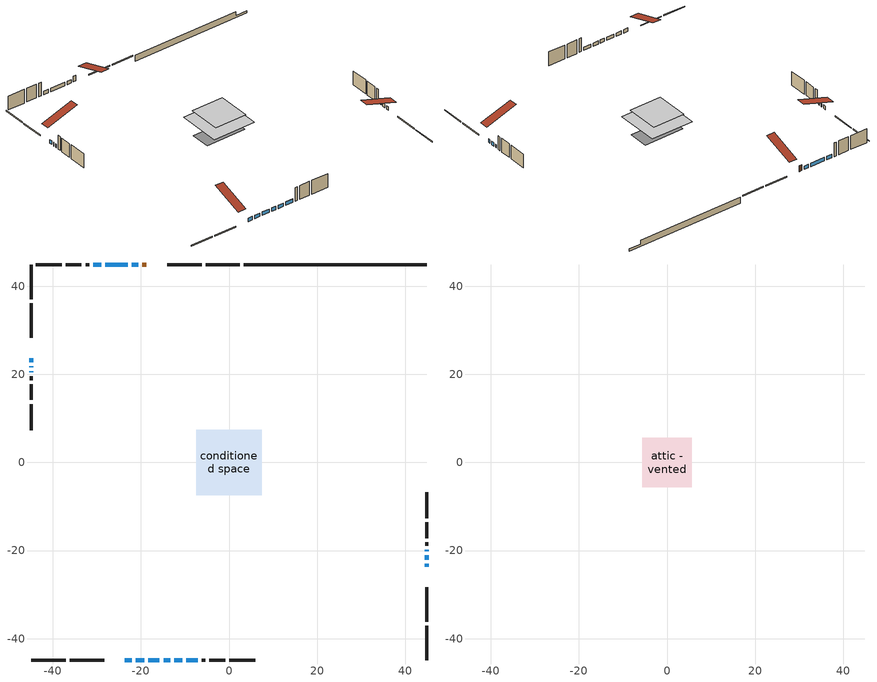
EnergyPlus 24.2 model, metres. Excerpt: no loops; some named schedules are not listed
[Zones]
conditioned space
 floor outside (Floor1 construction): -2.89,-2.89 -2.89,2.89 2.89,2.89 2.89,-2.89 z1.52
 floor adiabatic (AdiabaticFloorConstruction): -7.44,-7.44 -7.44,7.44 7.44,7.44 7.44,-7.44 z3.96
 floor foundation (Slab1 construction): -7.01,-3.35 -7.01,3.35 7.01,3.35 7.01,-3.35 z-0.61
 wall outside (RimJoist1 construction): 2.46,44.85 -5.31,44.85 / -44.85,-44.85 -37.07,-44.85 / -44.85,44.85 -44.85,37.07 / 44.85,-44.85 44.85,-37.07 z1.52:1.82
 wall outside (RimJoist2 construction): -6.24,44.85 -14.01,44.85 / -36.14,-44.85 -28.37,-44.85 / -44.85,36.14 -44.85,28.37 / 44.85,-36.14 44.85,-28.37 z1.52:1.82
 wall outside (AdiabaticWallConstruction 1): -18.76,44.85 -19.69,44.85 z1.52:3.55
 wall outside (AdiabaticWallConstruction): -20.62,44.85 -22.11,44.85 / -44.85,23.62 -44.85,22.77 / 44.85,-23.62 44.85,-22.98 / -23.04,44.85 -28.11,44.85 / -23.62,-44.85 -22.09,-44.85 / -44.85,21.84 -44.85,21.63 / -21.17,-44.85 -19.26,-44.85 / -18.33,-44.85 -15.79,-44.85 / -44.85,20.7 -44.85,20.46 / 44.85,-22.05 44.85,-21.1 / 44.85,-20.17 44.85,-19.85 / -29.04,44.85 -30.79,44.85 / -14.86,-44.85 -13.38,-44.85 / -12.46,-44.85 -10.6,-44.85 / -9.67,-44.85 -7.13,-44.85 z1.52:2.74
 wall outside (Wall1 construction): -31.72,44.85 -32.56,44.85 / -6.2,-44.85 -5.36,-44.85 / -44.85,19.53 -44.85,18.69 / 44.85,-18.92 44.85,-18.08 z1.52:6.4
 wall outside (Wall2 construction): -33.49,44.85 -37.04,44.85 / -4.43,-44.85 -0.88,-44.85 / -44.85,17.76 -44.85,14.21 / 44.85,-17.15 44.85,-13.6 z1.52:6.4
 wall outside (Wall3 construction): -37.97,44.85 -43.92,44.85 / 0.05,-44.85 6,-44.85 / -44.85,13.28 -44.85,7.33 / 44.85,-12.67 44.85,-6.73 z1.52:6.4
 wall foundation (FoundationWall1 construction): 3.39,44.85,-0.61 3.39,44.85,1.52 40.7,44.85,1.52 40.7,44.85,0.14 44.85,44.85,0.14 44.85,44.85,-0.61
 window (WindowConstruction 11): -20.62,44.85 -22.11,44.85 z1.52:2.74
 window (WindowConstruction 6): -44.85,23.62 -44.85,22.77 z1.52:2.74
 window (WindowConstruction 7): 44.85,-23.62 44.85,-22.98 z1.52:2.74
 window (WindowConstruction 8): -23.04,44.85 -28.11,44.85 z1.52:2.74
 window (WindowConstruction 9): -23.62,-44.85 -22.09,-44.85 z1.52:2.74
 window (WindowConstruction 10): -44.85,21.84 -44.85,21.63 z1.52:2.74
 window (WindowConstruction 12): -21.17,-44.85 -19.26,-44.85 z1.52:2.74
 window (WindowConstruction 13): -18.33,-44.85 -15.79,-44.85 z1.52:2.74
 window (WindowConstruction 14): -44.85,20.7 -44.85,20.46 z1.52:2.74
 window (WindowConstruction): 44.85,-22.05 44.85,-21.1 z1.52:2.74
 window (WindowConstruction 1): 44.85,-20.17 44.85,-19.85 z1.52:2.74
 window (WindowConstruction 2): -29.04,44.85 -30.79,44.85 z1.52:2.74
 window (WindowConstruction 3): -14.86,-44.85 -13.38,-44.85 z1.52:2.74
 window (WindowConstruction 4): -12.45,-44.85 -10.6,-44.85 z1.52:2.74
 window (WindowConstruction 5): -9.67,-44.85 -7.13,-44.85 z1.52:2.74
 door (Door): -18.76,44.85 -19.69,44.85 z1.52:3.55
 ceiling adiabatic (AdiabaticFloorConstruction): 7.44,-7.44 7.44,7.44 -7.44,7.44 -7.44,-7.44 z3.96
attic - vented
 floor to conditioned space (Floor2 construction Reversed): -5.64,-5.64 -5.64,5.64 5.64,5.64 5.64,-5.64 z6.4
 roof outside (Roof1 construction): -17.84,44.85,6.4 -17.84,33.85,10.06 -14.94,33.85,10.06 -14.94,44.85,6.4; -24.55,-44.85,6.4 -24.55,-33.85,10.06 -27.44,-33.85,10.06 -27.44,-44.85,6.4; -44.85,24.55,6.4 -33.85,24.55,10.06 -33.85,27.44,10.06 -44.85,27.44,6.4; 44.85,-24.55,6.4 33.85,-24.55,10.06 33.85,-27.44,10.06 44.85,-27.44,6.4
[Building]
Building 1: Terrain=Suburbs
[Site:Location]
Toronto City Centre_ON: Latitude {deg}=43.63; Longitude {deg}=-79.39; Time Zone {hr}=-5; Elevation {m}=77; Keep Site Location Information=Yes
[Site:GroundTemperature:Shallow]
5.01852, 3.26908, 3.12898, 3.95918, 7.29196, 10.6092, 13.4851, 15.3069, 15.4617, 13.9799, 11.1774, 7.9619
[Site:WaterMainsTemperature]
Calculation Method=Schedule; Temperature Schedule=mains temperature schedule
[Material] Roughness=Rough; Thermal Absorptance=0.9
Name | Thickness {m} | Conductivity {W/m-K} | Density {kg/m3} | Specific Heat {J/kg-K} | Solar Absorptance | Visible Absorptance
asphalt or fiberglass shingles | 0.00635 | 0.162714 | 1121.4 | 1465.45 | 0.4 | 0.4
ceiling loosefill ins | 0.169333 | 0.0480833 | 16.02 | 1046.75 | 0.7 | 0.7
ceiling stud and cavity | 0.1397 | 0.106636 | 65.682 | 1177.47 | 0.7 | 0.7
concrete 4.0 in. | 0.1016 | 1.803125 | 2242.8 | 837.4 | 0.7 | 0.7
concrete 8.0 in. | 0.2032 | 1.803125 | 2242.8 | 837.4 | 0.7 | 0.7
door material | 0.04445 | 0.053851 | 512.64 | 1214.23 | 0.7 | 0.7
exterior vertical ins | 0.0457286 | 0.029427 | 32.04 | 1214.23 | 0.7 | 0.7
floor covering | 0.0127 | 0.0433444 | 54.468 | 1339.84 | 0.6 | 0.6
floor rigid ins; rim joist rigid ins | 0.051816 | 0.029427 | 32.04 | 1214.23 | 0.7 | 0.7
floor rigid ins 1; wall rigid ins | 0.512978 | 0.029427 | 32.04 | 1214.23 | 0.7 | 0.7
floor stud and cavity | 0.1397 | 0.0891235 | 92.3553 | 1139.71 | 0.7 | 0.7
floor stud and cavity 1 | 0.1397 | 1.75129 | 37.0049 | 1207.88 | 0.7 | 0.7
furniture material conditioned space 1 | 0.1524 | 0.115458 | 640.8 | 1214.23 | 0.6 | 0.6
gypsum board | 0.0127 | 0.160291 | 801 | 837.4 | 0.6 | 0.6
gypsum board 1 | 0.0127 | 0.160291 | 801 | 837.4 | 0.7 | 0.7
osb sheathing 0.5 in. | 0.0127 | 0.115458 | 512.64 | 1214.23 | 0.7 | 0.7
osb sheathing 0.75 in. | 0.01905 | 0.115458 | 512.64 | 1214.23 | 0.7 | 0.7
osb sheathing 2.0 in. | 0.0508 | 0.115458 | 512.64 | 1214.23 | 0.7 | 0.7
rim joist stud and cavity | 0.0508 | 0.0451784 | 125.044 | 1163.47 | 0.6 | 0.6
rim joist stud and cavity 1 | 0.0508 | 0.0402607 | 125.044 | 1163.47 | 0.6 | 0.6
wall stud and cavity | 0.1397 | 0.0821308 | 139.0536 | 1170.24 | 0.7 | 0.7
wall stud and cavity 1 | 0.1397 | 0.0812893 | 139.0536 | 1170.24 | 0.7 | 0.7
wall stud and cavity 2 | 0.1397 | 0.0807926 | 139.0536 | 1170.24 | 0.7 | 0.7
wall stud and cavity 3 | 0.0889 | 0.380278 | 52.3479 | 1209.89 | 0.7 | 0.7
wall stud and cavity 4 | 0.0889 | 0.391764 | 83.0341 | 1211.67 | 0.7 | 0.7
wood siding | 0.0254 | 0.102417 | 544.68 | 1172.36 | 0.4 | 0.4
wood siding 1; wood siding 2; wood siding 3 | 0.0254 | 0.102417 | 544.68 | 1172.36 | 0.7 | 0.7
[WindowMaterial:SimpleGlazingSystem]
Name | U-Factor {W/m2-K} | Solar Heat Gain Coefficient
WindowMaterial | 2.43132 | 0.48
WindowMaterial 1 | 2.54318 | 0.43
WindowMaterial 10 | 6.71083 | 0.75
WindowMaterial 11 | 2.29164 | 0.54
WindowMaterial 12 | 2.73055 | 0.34
WindowMaterial 2 | 2.191708 | 0.59
WindowMaterial 3 | 2.231454 | 0.57
WindowMaterial 4 | 2.1883 | 0.59
WindowMaterial 5 | 2.21896 | 0.58
WindowMaterial 6 | 2.50173 | 0.45
WindowMaterial 7 | 2.06622 | 0.64
WindowMaterial 8 | 2.333658 | 0.53
WindowMaterial 9 | 2.626075 | 0.39
[Construction]
AdiabaticFloorConstruction: floor stud and cavity 1, floor rigid ins 1, osb sheathing 0.75 in., floor covering
AdiabaticWallConstruction: wood siding 2, wall rigid ins, wall stud and cavity 3, gypsum board
AdiabaticWallConstruction 1: wood siding 3, wall rigid ins, wall stud and cavity 3, gypsum board
Door: door material
Floor1 construction: floor stud and cavity, floor rigid ins, osb sheathing 0.75 in., floor covering
Floor2 construction Reversed: gypsum board, ceiling stud and cavity, ceiling loosefill ins
FoundationWall1 construction: concrete 8.0 in., gypsum board 1
furniture construction conditioned space 1: furniture material conditioned space 1
PartitionWallConstruction: gypsum board, wall stud and cavity 4, gypsum board
RimJoist1 construction: wood siding 1, osb sheathing 2.0 in., rim joist stud and cavity
RimJoist2 construction: wood siding 1, rim joist rigid ins, osb sheathing 2.0 in., rim joist stud and cavity 1
Roof1 construction: asphalt or fiberglass shingles
Slab1 construction: concrete 4.0 in.
Wall1 construction: wood siding, osb sheathing 0.5 in., wall stud and cavity, gypsum board
Wall2 construction: wood siding, osb sheathing 0.5 in., wall stud and cavity 1, gypsum board
Wall3 construction: wood siding, osb sheathing 0.5 in., wall stud and cavity 2, gypsum board
WindowConstruction: WindowMaterial
WindowConstruction 1; WindowConstruction 7: WindowMaterial 1
WindowConstruction 10: WindowMaterial 9
WindowConstruction 11: WindowMaterial 10
WindowConstruction 12: WindowMaterial 11
WindowConstruction 13; WindowConstruction 5: WindowMaterial 5
WindowConstruction 14: WindowMaterial 12
WindowConstruction 2: WindowMaterial 2
WindowConstruction 3: WindowMaterial 3
WindowConstruction 4: WindowMaterial 4
WindowConstruction 6: WindowMaterial 6
WindowConstruction 8: WindowMaterial 7
WindowConstruction 9: WindowMaterial 8
[Zone] Multiplier=1; Part of Total Floor Area=Yes
Name | Volume {m3}
attic - vented | 75.842
conditioned space | 786.5
[Space]
Name | Zone | Volume {m3}
attic - vented 1 | attic - vented | 75.842
conditioned space 1 | conditioned space | 786.5
[ZoneInfiltration:EffectiveLeakageArea]
infil attic - vented 1: Zone or Space=attic - vented 1; Schedule=Always On Discrete; Effective Air Leakage Area {cm2}=5366.74; Stack Coefficient=0.000254888; Wind Coefficient=1.07869e-05
[ZoneMixing]
whole house fan mix: Zone or Space=attic - vented; Schedule=Always On Continuous; Design Flow Rate Calculation Method=Flow/Zone; Design Flow Rate {m3/s}=0; Source Zone or Space=conditioned space
[SurfaceProperty:ExposedFoundationPerimeter]
Slab1: Exposed Perimeter Calculation Method=TotalExposedPerimeter; Total Exposed Perimeter {m}=41.452
[InternalMass] Zone or ZoneList=conditioned space; Space or SpaceList=conditioned space 1
Name | Construction | Surface Area {m2}
furniture mass conditioned space 1 | furniture construction conditioned space 1 | 139.584
partition wall mass | PartitionWallConstruction | 348.96
[Lights]
interior lighting: Zone or ZoneList or Space or SpaceList=conditioned space 1; Schedule=interior lighting schedule; Design Level Calculation Method=LightingLevel; Lighting Level {W}=343.2; Return Air Fraction=0; Fraction Radiant=0.6; Fraction Visible=0.2; Fraction Replaceable=1
[People]
occupants: Zone or ZoneList or Space or SpaceList=conditioned space 1; Number of People Schedule=occupants schedule; Number of People Calculation Method=People; Number of People=3; Fraction Radiant=0.314171; Sensible Heat Fraction=0.56303; Activity Level Schedule=occupants activity schedule; Carbon Dioxide Generation Rate {m3/s-W}=0; Enable ASHRAE 55 Comfort Warnings=No; Mean Radiant Temperature Calculation Type=EnclosureAveraged
[ElectricEquipment] Zone or ZoneList or Space or SpaceList=conditioned space 1; Design Level Calculation Method=EquipmentLevel
Name | Schedule | Design Level {W} | Fraction Latent | Fraction Radiant | Fraction Lost
clothes dryer | clothes dryer schedule | 140.772 | 0.015 | 0.081 | 0.85
clothes washer | clothes washer schedule | 32.1985 | 0.03 | 0.162 | 0.7
cooking range | cooking range schedule | 215.147 | 0.08 | 0.432 | 0.2
dishwasher | dishwasher schedule | 66.8632 | 0.3 | 0.18 | 0.4
fridge | fridge schedule | 72.9452 | 0 | 0.6 | 0
mech vent bath fan 0 | mech vent bath fan 0 schedule | 50.2 | 0 | 0 | 1
mech vent bath fan 1 | mech vent bath fan 1 schedule | 50.2 | 0 | 0 | 1
mech vent house fan | mech vent house fan schedule | 0 | 0 | 0 | 1
mech vent house fan cfis | mech vent house fan cfis schedule | 0 | 0 | 0 | 0
mech vent range fan 0 | mech vent range fan 0 schedule | 57 | 0 | 0 | 1
misc plug loads | misc plug loads schedule | 494.7 | 0.045 | 0.513 | 0.1
whole house fan | Always On Discrete | 0 | 0 | 0 | 1
[OtherEquipment] Zone or ZoneList or Space or SpaceList=conditioned space 1; Design Level Calculation Method=EquipmentLevel
Name | Fuel Type | Schedule | Design Level {W} | Fraction Latent | Fraction Radiant | Fraction Lost
clothes dryer 1 | Electricity | clothes dryer schedule | 0 | 0.015 | 0.081 | 0.85
cooking range 1 | Electricity | cooking range schedule | 0 | 0.08 | 0.432 | 0.2
general water use latent | None | general water use schedule | 62.594 | 1 | 0 | 0
general water use sensible | None | general water use schedule | -61.6891 | 0 | 0.6 | 0
mech vent house fan latent load | None | Always On Discrete | 0 | 1 | 0 | 0
mech vent house fan sensible load | None | Always On Discrete | 0 | 0 | 0 | 0
water heater energy adjustment1 | NaturalGas | Always On Discrete | 0.01 | 0 | 0 | 1
[ZoneInfiltration:DesignFlowRate] Zone or ZoneList or Space or SpaceList=conditioned space 1; Schedule=Always On Discrete; Design Flow Rate Calculation Method=Flow/Zone; Design Flow Rate {m3/s}=0
infil flow; natural vent flow; whole house fan flow
[AvailabilityManager:Scheduled]
central ac and furnace airloop Availability Manager: Schedule=Always On Discrete
[Foundation:Kiva]
Foundation Kiva 1: Initial Indoor Air Temperature {C}=18; Wall Height Above Grade {m}=1.52001; Wall Depth Below Slab {m}=0.2032; Custom Block Material Name 1=exterior vertical ins; Custom Block Depth 1 {m}=2.13; Custom Block X Position 1 {m}=0.2159; Custom Block Z Position 1 {m}=0
[Foundation:Kiva:Settings]
Soil Conductivity {W/m-K}=0.849921; Soil Density {kg/m3}=1842.3; Soil Specific Heat {J/kg-K}=418.7; Ground Solar Absorptivity=0.9; Ground Thermal Absorptivity=0.9; Ground Surface Roughness {m}=0.03; Far-Field Width {m}=40; Deep-Ground Boundary Condition=ZeroFlux; Deep-Ground Depth {m}=40; Minimum Cell Dimension {m}=0.2; Maximum Cell Growth Coefficient=3; Simulation Timestep=Timestep
[Exterior:Lights]
exterior lighting: Schedule=exterior lighting schedule; Design Level {W}=75.6
[EnergyManagementSystem:GlobalVariable]
central_ac_and_furnace_airloop_Fan_RTF
infil_program_Qfan
infil_program_Qinf
natural_vent_program_Qnv
natural_vent_program_Qwhf
[EnergyManagementSystem:Sensor]
Name | Output:Variable or Output:Meter Index Key | Output:Variable or Output:Meter
airflow_gain | infil flow | Infiltration Sensible Heat Gain Energy
airflow_gain_1 | natural vent flow | Infiltration Sensible Heat Gain Energy
airflow_gain_2 | whole house fan flow | Infiltration Sensible Heat Gain Energy
airflow_loss | infil flow | Infiltration Sensible Heat Loss Energy
airflow_loss_1 | natural vent flow | Infiltration Sensible Heat Loss Energy
airflow_loss_2 | whole house fan flow | Infiltration Sensible Heat Loss Energy
clg_load_cond |  | Cooling:EnergyTransfer:Zone:CONDITIONED SPACE
clg_sp_s; clg_sp_s_1 | cooling setpoint | Schedule Value
clothes_dryer_exhaust_0_sch_s | clothes dryer exhaust 0 schedule | Schedule Value
cool_season | cooling season schedule | Schedule Value
htg_load_cond |  | Heating:EnergyTransfer:Zone:CONDITIONED SPACE
htg_sp_s; htg_sp_s_1 | heating setpoint | Schedule Value
ig_ee_conv | clothes dryer | Electric Equipment Convective Heating Energy
ig_ee_conv_2 | cooking range | Electric Equipment Convective Heating Energy
ig_ee_conv_4 | fridge | Electric Equipment Convective Heating Energy
ig_ee_conv_5 | misc plug loads | Electric Equipment Convective Heating Energy
ig_ee_conv_6 | whole house fan | Electric Equipment Convective Heating Energy
ig_ee_rad | clothes dryer | Electric Equipment Radiant Heating Energy
ig_ee_rad_2 | cooking range | Electric Equipment Radiant Heating Energy
ig_ee_rad_4 | fridge | Electric Equipment Radiant Heating Energy
ig_ee_rad_5 | misc plug loads | Electric Equipment Radiant Heating Energy
ig_ee_rad_6 | whole house fan | Electric Equipment Radiant Heating Energy
ig_lgt_conv | interior lighting | Lights Convective Heating Energy
ig_lgt_rad | interior lighting | Lights Radiant Heating Energy
ig_lgt_vis | interior lighting | Lights Visible Radiation Heating Energy
ig_oe_conv | clothes dryer 1 | Other Equipment Convective Heating Energy
ig_oe_conv_1 | cooking range 1 | Other Equipment Convective Heating Energy
ig_oe_conv_2 | general water use latent | Other Equipment Convective Heating Energy
ig_oe_conv_3 | general water use sensible | Other Equipment Convective Heating Energy
ig_oe_conv_4 | water heater energy adjustment1 | Other Equipment Convective Heating Energy
ig_oe_rad | clothes dryer 1 | Other Equipment Radiant Heating Energy
ig_oe_rad_1 | cooking range 1 | Other Equipment Radiant Heating Energy
ig_oe_rad_2 | general water use latent | Other Equipment Radiant Heating Energy
ig_oe_rad_3 | general water use sensible | Other Equipment Radiant Heating Energy
ig_oe_rad_4 | water heater energy adjustment1 | Other Equipment Radiant Heating Energy
ig_ppl_conv | occupants | People Convective Heating Energy
ig_ppl_rad | occupants | People Radiant Heating Energy
im_conv | furniture mass conditioned space 1 | Surface Inside Face Convection Heat Gain Energy
im_conv_1 | partition wall mass | Surface Inside Face Convection Heat Gain Energy
im_ig | furniture mass conditioned space 1 | Surface Inside Face Internal Gains Radiation Heat Gain Energy
im_ig_1 | partition wall mass | Surface Inside Face Internal Gains Radiation Heat Gain Energy
im_lgt | furniture mass conditioned space 1 | Surface Inside Face Lights Radiation Heat Gain Energy
im_lgt_1 | partition wall mass | Surface Inside Face Lights Radiation Heat Gain Energy
im_sol | furniture mass conditioned space 1 | Surface Inside Face Solar Radiation Heat Gain Energy
im_sol_1 | partition wall mass | Surface Inside Face Solar Radiation Heat Gain Energy
im_surf | furniture mass conditioned space 1 | Surface Inside Face Net Surface Thermal Radiation Heat Gain Energy
im_surf_1 | partition wall mass | Surface Inside Face Net Surface Thermal Radiation Heat Gain Energy
mech_vent_bath_fan_0_sch_s | mech vent bath fan 0 schedule | Schedule Value
mech_vent_bath_fan_1_sch_s | mech vent bath fan 1 schedule | Schedule Value
mech_vent_range_fan_0_sch_s | mech vent range fan 0 schedule | Schedule Value
mv_conv | mech vent bath fan 0 | Electric Equipment Convective Heating Energy
mv_conv_1 | mech vent bath fan 1 | Electric Equipment Convective Heating Energy
mv_conv_2 | mech vent house fan | Electric Equipment Convective Heating Energy
mv_conv_3 | mech vent house fan cfis | Electric Equipment Convective Heating Energy
mv_conv_4 | mech vent range fan 0 | Electric Equipment Convective Heating Energy
mv_conv_5 | mech vent house fan latent load | Other Equipment Convective Heating Energy
mv_conv_6 | mech vent house fan sensible load | Other Equipment Convective Heating Energy
mv_rad | mech vent bath fan 0 | Electric Equipment Radiant Heating Energy
mv_rad_1 | mech vent bath fan 1 | Electric Equipment Radiant Heating Energy
mv_rad_2 | mech vent house fan | Electric Equipment Radiant Heating Energy
mv_rad_3 | mech vent house fan cfis | Electric Equipment Radiant Heating Energy
mv_rad_4 | mech vent range fan 0 | Electric Equipment Radiant Heating Energy
mv_rad_5 | mech vent house fan latent load | Other Equipment Radiant Heating Energy
mv_rad_6 | mech vent house fan sensible load | Other Equipment Radiant Heating Energy
natural_vent_s | natural vent schedule | Schedule Value
out_pb_s |  | Site Outdoor Air Barometric Pressure
out_wt_s |  | Site Outdoor Air Humidity Ratio
site_vw_s |  | Site Wind Speed
ss_back_out | Window1 | Surface Window Shortwave from Zone Back Out Window Heat Transfer Rate
ss_back_out_1 | Window10 | Surface Window Shortwave from Zone Back Out Window Heat Transfer Rate
ss_back_out_10 | Window5 | Surface Window Shortwave from Zone Back Out Window Heat Transfer Rate
ss_back_out_11 | Window6 | Surface Window Shortwave from Zone Back Out Window Heat Transfer Rate
ss_back_out_12 | Window7 | Surface Window Shortwave from Zone Back Out Window Heat Transfer Rate
ss_back_out_13 | Window8 | Surface Window Shortwave from Zone Back Out Window Heat Transfer Rate
ss_back_out_14 | Window9 | Surface Window Shortwave from Zone Back Out Window Heat Transfer Rate
ss_back_out_2 | Window12 | Surface Window Shortwave from Zone Back Out Window Heat Transfer Rate
ss_back_out_3 | Window14 | Surface Window Shortwave from Zone Back Out Window Heat Transfer Rate
ss_back_out_4 | Window15 | Surface Window Shortwave from Zone Back Out Window Heat Transfer Rate
ss_back_out_5 | Window17 | Surface Window Shortwave from Zone Back Out Window Heat Transfer Rate
ss_back_out_6 | Window18 | Surface Window Shortwave from Zone Back Out Window Heat Transfer Rate
ss_back_out_7 | Window20 | Surface Window Shortwave from Zone Back Out Window Heat Transfer Rate
ss_back_out_8 | Window21 | Surface Window Shortwave from Zone Back Out Window Heat Transfer Rate
ss_back_out_9 | Window3 | Surface Window Shortwave from Zone Back Out Window Heat Transfer Rate
ss_conv | Door1 | Surface Inside Face Convection Heat Gain Energy
ss_conv_1 | Window1 | Surface Inside Face Convection Heat Gain Energy
ss_conv_10 | Window3 | Surface Inside Face Convection Heat Gain Energy
ss_conv_11 | Window5 | Surface Inside Face Convection Heat Gain Energy
ss_conv_12 | Window6 | Surface Inside Face Convection Heat Gain Energy
ss_conv_13 | Window7 | Surface Inside Face Convection Heat Gain Energy
ss_conv_14 | Window8 | Surface Inside Face Convection Heat Gain Energy
ss_conv_15 | Window9 | Surface Inside Face Convection Heat Gain Energy
ss_conv_2 | Window10 | Surface Inside Face Convection Heat Gain Energy
ss_conv_3 | Window12 | Surface Inside Face Convection Heat Gain Energy
ss_conv_4 | Window14 | Surface Inside Face Convection Heat Gain Energy
ss_conv_5 | Window15 | Surface Inside Face Convection Heat Gain Energy
ss_conv_6 | Window17 | Surface Inside Face Convection Heat Gain Energy
ss_conv_7 | Window18 | Surface Inside Face Convection Heat Gain Energy
ss_conv_8 | Window20 | Surface Inside Face Convection Heat Gain Energy
ss_conv_9 | Window21 | Surface Inside Face Convection Heat Gain Energy
ss_ig | Door1 | Surface Inside Face Internal Gains Radiation Heat Gain Energy
ss_ig_1 | Window1 | Surface Inside Face Internal Gains Radiation Heat Gain Energy
ss_ig_10 | Window3 | Surface Inside Face Internal Gains Radiation Heat Gain Energy
ss_ig_11 | Window5 | Surface Inside Face Internal Gains Radiation Heat Gain Energy
ss_ig_12 | Window6 | Surface Inside Face Internal Gains Radiation Heat Gain Energy
ss_ig_13 | Window7 | Surface Inside Face Internal Gains Radiation Heat Gain Energy
ss_ig_14 | Window8 | Surface Inside Face Internal Gains Radiation Heat Gain Energy
ss_ig_15 | Window9 | Surface Inside Face Internal Gains Radiation Heat Gain Energy
ss_ig_2 | Window10 | Surface Inside Face Internal Gains Radiation Heat Gain Energy
ss_ig_3 | Window12 | Surface Inside Face Internal Gains Radiation Heat Gain Energy
ss_ig_4 | Window14 | Surface Inside Face Internal Gains Radiation Heat Gain Energy
ss_ig_5 | Window15 | Surface Inside Face Internal Gains Radiation Heat Gain Energy
ss_ig_6 | Window17 | Surface Inside Face Internal Gains Radiation Heat Gain Energy
ss_ig_7 | Window18 | Surface Inside Face Internal Gains Radiation Heat Gain Energy
ss_ig_8 | Window20 | Surface Inside Face Internal Gains Radiation Heat Gain Energy
ss_ig_9 | Window21 | Surface Inside Face Internal Gains Radiation Heat Gain Energy
ss_lgt | Door1 | Surface Inside Face Lights Radiation Heat Gain Energy
ss_sol | Door1 | Surface Inside Face Solar Radiation Heat Gain Energy
ss_surf | Door1 | Surface Inside Face Net Surface Thermal Radiation Heat Gain Energy
ss_surf_1 | Window1 | Surface Inside Face Net Surface Thermal Radiation Heat Gain Energy
ss_surf_10 | Window3 | Surface Inside Face Net Surface Thermal Radiation Heat Gain Energy
ss_surf_11 | Window5 | Surface Inside Face Net Surface Thermal Radiation Heat Gain Energy
ss_surf_12 | Window6 | Surface Inside Face Net Surface Thermal Radiation Heat Gain Energy
ss_surf_13 | Window7 | Surface Inside Face Net Surface Thermal Radiation Heat Gain Energy
ss_surf_14 | Window8 | Surface Inside Face Net Surface Thermal Radiation Heat Gain Energy
ss_surf_15 | Window9 | Surface Inside Face Net Surface Thermal Radiation Heat Gain Energy
ss_surf_2 | Window10 | Surface Inside Face Net Surface Thermal Radiation Heat Gain Energy
ss_surf_3 | Window12 | Surface Inside Face Net Surface Thermal Radiation Heat Gain Energy
ss_surf_4 | Window14 | Surface Inside Face Net Surface Thermal Radiation Heat Gain Energy
ss_surf_5 | Window15 | Surface Inside Face Net Surface Thermal Radiation Heat Gain Energy
ss_surf_6 | Window17 | Surface Inside Face Net Surface Thermal Radiation Heat Gain Energy
ss_surf_7 | Window18 | Surface Inside Face Net Surface Thermal Radiation Heat Gain Energy
ss_surf_8 | Window20 | Surface Inside Face Net Surface Thermal Radiation Heat Gain Energy
ss_surf_9 | Window21 | Surface Inside Face Net Surface Thermal Radiation Heat Gain Energy
ss_trans_in | Window1 | Surface Window Transmitted Solar Radiation Rate
ss_trans_in_1 | Window10 | Surface Window Transmitted Solar Radiation Rate
ss_trans_in_10 | Window5 | Surface Window Transmitted Solar Radiation Rate
ss_trans_in_11 | Window6 | Surface Window Transmitted Solar Radiation Rate
ss_trans_in_12 | Window7 | Surface Window Transmitted Solar Radiation Rate
ss_trans_in_13 | Window8 | Surface Window Transmitted Solar Radiation Rate
ss_trans_in_14 | Window9 | Surface Window Transmitted Solar Radiation Rate
ss_trans_in_2 | Window12 | Surface Window Transmitted Solar Radiation Rate
ss_trans_in_3 | Window14 | Surface Window Transmitted Solar Radiation Rate
ss_trans_in_4 | Window15 | Surface Window Transmitted Solar Radiation Rate
